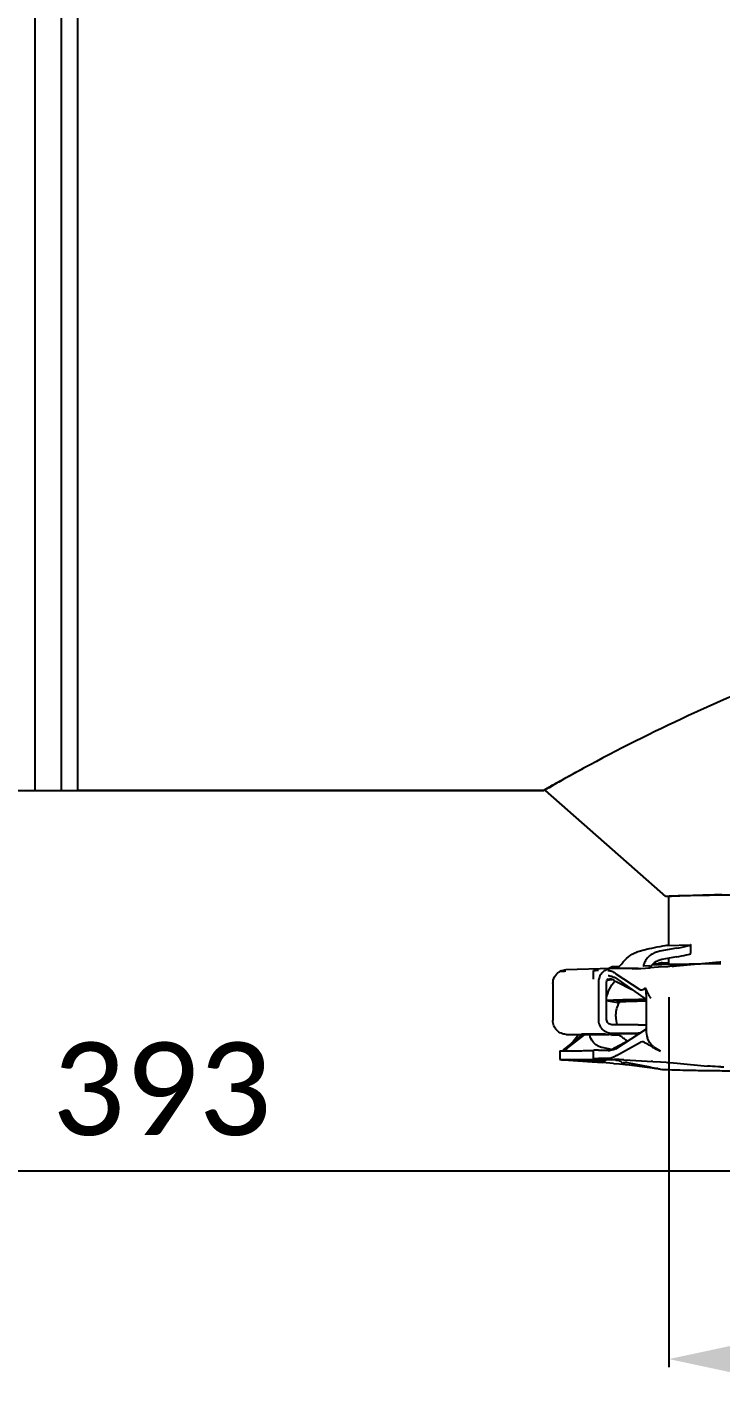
# Model space of a CAD drawing. Header units: millimetres. Extents: x 971 to 5173, y 8 to 3808.
# Drawn here: x 2277.8 to 2408.7, y 3032.6 to 3287.7 of the extents above; entities that cross this region are included whole.
import ezdxf

# ---------------------------------------------------------------- set-up
doc = ezdxf.new("R2010")
doc.units = ezdxf.units.MM
doc.header["$LTSCALE"] = 115.5
doc.header["$PDMODE"] = 3
doc.header["$PDSIZE"] = 8
doc.layers.get('0').update_dxf_attribs({"linetype": 'CONTINUOUS'})
doc.layers.get('Defpoints').update_dxf_attribs({"linetype": 'CONTINUOUS'})
doc.styles.get("Standard").update_dxf_attribs({"font": 'calibri.ttf'})
doc.dimstyles.new('DIMSTYLE_4', dxfattribs={"dimtxt": 17.5, "dimasz": 17.5, "dimexe": 1.5, "dimexo": 1, "dimgap": 0.875, "dimtad": 1, "dimdec": 0, "dimdsep": 46, "dimtxsty": 'Standard', "dimblk": '_FILLED', "dimblk1": '_FILLED', "dimblk2": '_FILLED', "dimcen": 0.09, "dimazin": 2, "dimtp": 0.01, "dimtm": 0.01, "dimtfac": 1, "dimtdec": 0, "dimtofl": 0, "dimtmove": 0, "dimatfit": 3, "dimldrblk": '_FILLED', "dimfxl": 1, "dimtolj": 1, "dimarcsym": 0})
doc.dimstyles.new('DIMSTYLE_5', dxfattribs={"dimtxt": 17.5, "dimasz": 17.5, "dimexe": 1.5, "dimexo": 1, "dimgap": 0.875, "dimtad": 1, "dimdsep": 46, "dimtxsty": 'Standard', "dimblk": '_FILLED', "dimblk1": '_FILLED', "dimblk2": '_FILLED', "dimcen": 0.09, "dimazin": 2, "dimtp": 0.01, "dimtm": 0.01, "dimtfac": 1, "dimtofl": 0, "dimtmove": 0, "dimatfit": 3, "dimldrblk": '_FILLED', "dimfxl": 1, "dimtolj": 1, "dimarcsym": 0})

# ---------------------------------------------------------------- blocks, each defined once
blk = doc.blocks.new('_FILLED')
at = {"color": 0, "linetype": 'ByBlock'}
blk.add_solid([(0, 0), (-1, 0.214), (-1, -0.214)], dxfattribs=at)
blk = doc.blocks.new('*D46')
at = {"color": 0, "linetype": 'Continuous', "lineweight": -2}
for p, q in [((2398.89, 3104.65), (2398.89, 3034.83)), ((2600.89, 3104.65), (2600.89, 3034.83)), ((2416.39, 3036.33), (2583.39, 3036.33))]:
    blk.add_line(p, q, dxfattribs=at)
at = {"layer": 'Defpoints', "color": 0}
for p in [(2398.89, 3105.65), (2600.89, 3105.65), (2600.89, 3036.33)]:
    blk.add_point(p, dxfattribs=at)
at = {"color": 0, "linetype": 'ByBlock', "lineweight": -2, "xscale": 17.5, "yscale": 17.5, "zscale": 17.5, "rotation": 180}
blk.add_blockref('_FILLED', (2398.89, 3036.33), dxfattribs=at)
at = {"color": 0, "linetype": 'ByBlock', "lineweight": -2, "xscale": 17.5, "yscale": 17.5, "zscale": 17.5}
blk.add_blockref('_FILLED', (2600.89, 3036.33), dxfattribs=at)
at = {"color": 0, "insert": (2511.56, 3060.53), "char_height": 17.5, "attachment_point": 2, "line_spacing_factor": 0.9}
blk.add_mtext('\\A1;%%c200', dxfattribs=at)
blk = doc.blocks.new('*D47')
at = {"color": 0, "linetype": 'Continuous', "lineweight": -2}
for p, q in [((2107.29, 3212.64), (2107.29, 3070.38)), ((2124.79, 3071.88), (2482.39, 3071.88)), ((2499.89, 3064.38), (2499.89, 3073.38))]:
    blk.add_line(p, q, dxfattribs=at)
at = {"layer": 'Defpoints', "color": 0}
for p in [(2107.29, 3213.64), (2499.89, 3071.88), (2499.89, 3063.38)]:
    blk.add_point(p, dxfattribs=at)
at = {"color": 0, "linetype": 'ByBlock', "lineweight": -2, "xscale": 17.5, "yscale": 17.5, "zscale": 17.5, "rotation": 180}
blk.add_blockref('_FILLED', (2107.29, 3071.88), dxfattribs=at)
at = {"color": 0, "linetype": 'ByBlock', "lineweight": -2, "xscale": 17.5, "yscale": 17.5, "zscale": 17.5}
blk.add_blockref('_FILLED', (2499.89, 3071.88), dxfattribs=at)
at = {"color": 0, "insert": (2303.2, 3096.09), "char_height": 17.5, "attachment_point": 2, "line_spacing_factor": 0.9}
blk.add_mtext('\\A1;393', dxfattribs=at)

msp = doc.modelspace()

# ---------------------------------------------------------------- linework, layer by layer
at = {"color": 0, "linetype": 'Continuous'}
for p, q in [((2279.29077, 3611.64297), (2279.29077, 3143.64297)), ((2284.29077, 3143.63526), (2284.29077, 3611.65068)), ((2287.29077, 3611.65068), (2287.29077, 3143.64507)), ((2273.29077, 3143.64296), (2284.29077, 3143.64297)), ((2284.29077, 3143.63526), (2287.29077, 3143.63526)), ((2287.29077, 3143.64947), (2375.29102, 3143.64947)), ((2375.29102, 3143.64628), (2287.29077, 3143.64628)), ((2398.88919, 3114.39031), (2398.88919, 3123.65423)), ((2400.68323, 3123.78734), (2400.81869, 3123.79112)), ((2405.11471, 3123.87976), (2405.3, 3123.88278)), ((2395.18774, 3113.73481), (2393.03744, 3113.19424)), ((2400.29365, 3113.86389), (2397.20345, 3113.29956)), ((2398.64853, 3114.39031), (2402.95496, 3114.49917)), ((2403.01595, 3112.85619), (2403.01595, 3114.48974)), ((2389.28582, 3110.36977), (2388.15147, 3110.34109)), ((2392.70392, 3109.98054), (2395.3486, 3110.15594)), ((2395.25852, 3110.52075), (2394.12418, 3110.49208)), ((2396.95502, 3110.26382), (2395.3486, 3110.15594)), ((2395.35001, 3110.15604), (2395.35001, 3110.44748)), ((2395.74882, 3110.74841), (2396.19004, 3110.76576)), ((2396.19004, 3110.76576), (2396.79251, 3110.78594)), ((2398.67119, 3110.3802), (2396.95502, 3110.26382)), ((2400.29365, 3112.23033), (2397.57252, 3111.7334)), ((2399.05411, 3110.40701), (2398.67129, 3110.38024)), ((2398.88919, 3110.83966), (2398.88919, 3111.97385)), ((2399.58812, 3110.85481), (2400.99067, 3110.88132)), ((2399.5962, 3110.44234), (2399.79247, 3110.45533)), ((2404.86073, 3110.94078), (2407.49818, 3110.97401)), ((2407.49818, 3110.97401), (2407.74402, 3110.97689)), ((2407.74402, 3110.97689), (2408.05273, 3110.98046)), ((2408.07506, 3111.19702), (2407.75451, 3111.16588)), ((2408.05273, 3110.98046), (2408.46968, 3110.98521)), ((2408.46968, 3110.98521), (2408.67276, 3110.98748)), ((2388.04175, 3110.02576), (2379.46428, 3109.80893)), ((2384.68249, 3109.64287), (2384.69609, 3109.64344)), ((2384.68249, 3108.04298), (2384.68249, 3109.64295)), ((2384.86547, 3109.63807), (2384.68249, 3109.64287)), ((2387.31146, 3107.91433), (2387.27271, 3107.91339)), ((2387.30081, 3108.05501), (2387.36227, 3108.05568)), ((2387.75963, 3107.99184), (2387.64135, 3107.99344)), ((2388.04511, 3107.98835), (2387.75963, 3107.99184)), ((2388.10746, 3110.02654), (2388.04242, 3110.02578)), ((2393.08522, 3110.0185), (2388.10746, 3110.02654)), ((2388.81331, 3108.30219), (2394.60835, 3104.19055)), ((2388.89825, 3109.05287), (2393.41671, 3106.09258)), ((2388.92147, 3107.58816), (2391.92245, 3106.09622)), ((2393.44014, 3110.0291), (2391.94188, 3109.94348)), ((2393.08522, 3110.0185), (2393.25169, 3110.0182)), ((2393.25169, 3110.0182), (2393.27686, 3110.01815)), ((2377.00927, 3107.21383), (2377.00927, 3100.21397)), ((2385.58674, 3107.43067), (2385.58674, 3100.43081)), ((2387.13795, 3100.4283), (2387.13795, 3107.42816)), ((2388.97085, 3103.64162), (2387.13795, 3103.95121)), ((2388.97318, 3103.65541), (2389.05241, 3103.62785)), ((2389.05241, 3103.62785), (2389.11282, 3103.61908)), ((2394.22077, 3104.2418), (2394.48481, 3104.24625)), ((2394.60835, 3104.39881), (2394.60835, 3098.38241)), ((2379.24911, 3094.89749), (2382.65711, 3097.6049)), ((2379.52998, 3097.60996), (2384.50774, 3097.60192)), ((2379.59343, 3094.89413), (2382.97955, 3097.52891)), ((2380.42464, 3095.83137), (2381.8231, 3097.60625)), ((2382.42974, 3097.63789), (2382.49836, 3097.64141)), ((2393.08522, 3099.41872), (2388.10746, 3099.42676)), ((2388.10746, 3097.82679), (2393.08522, 3097.81875)), ((2388.15147, 3097.48981), (2389.28582, 3097.51848)), ((2388.31144, 3097.78657), (2388.38006, 3097.7901)), ((2394.60835, 3098.59067), (2388.81331, 3094.83619)), ((2393.42016, 3097.81807), (2393.08522, 3097.81875)), ((2388.03956, 3094.7379), (2386.27581, 3095.12955)), ((2388.77499, 3095.10464), (2391.4698, 3096.58501)), ((2388.98197, 3093.6242), (2393.55297, 3096.16148)), ((2378.31051, 3094.45615), (2378.31051, 3092.85619)), ((2378.3279, 3092.85403), (2378.31051, 3092.85601)), ((2378.5958, 3092.83169), (2379.91651, 3092.74282)), ((2379.91651, 3092.74282), (2384.38683, 3092.42817)), ((2382.68422, 3094.47137), (2382.41862, 3094.46832)), ((2382.41864, 3092.86834), (2382.48981, 3092.86916)), ((2382.4296, 3092.72654), (2382.49821, 3092.74046)), ((2382.48981, 3092.86916), (2382.68378, 3092.8714)), ((2384.38683, 3092.42817), (2386.35081, 3092.28842)), ((2384.66317, 3092.76836), (2384.70541, 3092.76807)), ((2384.84661, 3094.61629), (2384.66364, 3094.59288)), ((2384.66364, 3092.99277), (2384.66364, 3094.59273)), ((2384.66364, 3092.99291), (2384.84661, 3093.01632)), ((2385.08355, 3092.96777), (2386.70686, 3092.93568)), ((2385.61659, 3094.63854), (2387.37476, 3094.65602)), ((2387.34765, 3093.05578), (2385.61659, 3093.03857)), ((2385.78092, 3092.89412), (2385.78092, 3092.95398)), ((2388.46521, 3092.13608), (2386.35081, 3092.28842)), ((2386.70686, 3092.93568), (2388.56499, 3092.88269)), ((2386.9296, 3092.63717), (2386.86099, 3092.60858)), ((2386.93777, 3092.87533), (2386.99742, 3092.87374)), ((2387.41532, 3094.44481), (2387.43347, 3094.45032)), ((2388.38006, 3092.88915), (2388.56499, 3092.8826)), ((2388.62164, 3094.7543), (2388.65027, 3094.76053)), ((2389.67075, 3092.58989), (2390.21543, 3092.07811)), ((2391.01331, 3092.32708), (2394.9868, 3091.5161)), ((2395.84488, 3092.50765), (2395.60859, 3092.52414)), ((2395.84488, 3092.50764), (2397.32287, 3092.40402)), ((2397.32287, 3092.40402), (2398.34281, 3092.332)), ((2398.34281, 3092.332), (2398.81603, 3092.2985)), ((2390.94094, 3091.92187), (2396.20756, 3091.22666)), ((2396.20756, 3091.22666), (2396.3531, 3091.20671)), ((2396.35337, 3091.20843), (2396.45555, 3091.19392)), ((2396.82443, 3091.15205), (2396.80932, 3091.1555)), ((2397.56774, 3090.97894), (2397.6086, 3090.97037)), ((2400.42148, 3092.16739), (2406.18767, 3091.63643))]:
    msp.add_line(p, q, dxfattribs=at)
for points in [[(2375.51773, 3143.64484), (2383.96319, 3136.21329), (2392.3859, 3128.80137), (2398.24643, 3123.6437)], [(2396.79251, 3110.78594), (2397.53534, 3110.80734), (2398.45318, 3110.83021), (2399.58812, 3110.85481)], [(2408.50341, 3111.23231), (2400.34826, 3110.5093), (2399.05411, 3110.40701)], [(2400.99067, 3110.88132), (2402.72284, 3110.90993), (2404.86073, 3110.94078)], [(2385.82717, 3095.26402), (2385.69327, 3095.31919), (2385.5542, 3095.38472), (2385.41063, 3095.46187), (2385.26265, 3095.55241), (2385.1105, 3095.65853), (2384.95462, 3095.78286), (2384.79612, 3095.92824), (2384.63647, 3096.09852), (2384.47703, 3096.29918), (2384.32198, 3096.53527), (2384.17724, 3096.81218), (2384.0466, 3097.15077), (2383.95769, 3097.50447), (2383.94532, 3097.60282)], [(2386.01082, 3095.20021), (2385.95631, 3095.21777), (2385.82717, 3095.26402)], [(2386.27582, 3095.12955), (2386.17896, 3095.15263), (2386.01082, 3095.20021)], [(2390.41494, 3092.81268), (2391.56133, 3092.76065), (2395.83417, 3092.5084)], [(2391.01331, 3092.32708), (2391.00389, 3092.32854), (2390.99452, 3092.32909), (2390.98519, 3092.32872)], [(2398.59795, 3092.31391), (2399.04406, 3092.28121), (2400.42148, 3092.16739)], [(2388.46521, 3092.13608), (2389.58589, 3092.04411), (2391.52659, 3091.8387), (2392.48528, 3091.71801)]]:
    msp.add_lwpolyline(points, dxfattribs=at)
for centre, radius, start, end in [((2421.91626, 2089.69328), 1034.32297, 90.72401089, 90.92048851), ((2391.6704, 3112.17938), 4.20663, 331.2025141, 332.4937459), ((2399.58322, 3112.50807), 2.06338, 275.8204017, 276.1248074), ((2409.29945, 3089.93322), 21.31396, 91.5853219, 92.1403968), ((2379.54654, 3107.31279), 2.50112, 116.0910705, 124.5242657), ((2379.53565, 3107.33412), 2.47717, 113.0848978, 116.0820722), ((2379.52627, 3107.36829), 2.44143, 91.4392319, 92.6687974), ((2385.14585, 3130.09047), 20.45432, 269.2145754, 269.7530327), ((2388.27128, 3107.43016), 2.68454, 169.0789978, 179.9891965), ((2388.24865, 3107.43385), 2.66162, 167.0064207, 169.0646995), ((2388.14202, 3107.43802), 1.0021, 141.5742525, 150.6998271), ((2390.04973, 3280.50442), 172.52778, 269.0778119, 269.2001587), ((2386.1661, 3154.74724), 46.84691, 271.4009594, 271.5457725), ((2386.91996, 3144.99946), 36.94643, 270.6859391, 271.1333206), ((2387.0863, 3139.49651), 29.8422, 270.5720226, 270.8099998), ((2386.30213, 3149.79043), 41.88824, 271.5426708, 271.8729739), ((2386.68953, 3138.66992), 30.76102, 271.8287637, 272.8153893), ((2392.48139, 3127.25695), 19.25303, 257.5746718, 258.4667643), ((2391.54681, 3112.8748), 5.90261, 240.4407241, 243.5911352), ((2391.72569, 3113.37304), 5.16317, 234.6150538, 236.7961396), ((2394.94419, 3100.94086), 6.06149, 152.2118002, 155.9256992), ((2394.9231, 3100.97214), 6.03383, 180.0347412, 194.9219661), ((2381.56407, 3099.34835), 2.3052, 307.8824966, 310.7312184), ((2380.59695, 3093.19679), 2.17003, 128.3972827, 134.4473578), ((2391.46088, 3090.21225), 5.58118, 118.7664456, 121.1875262), ((2406.83125, 3115.52151), 23.12038, 240.3719581, 242.7725986), ((2399.07679, 3098.88003), 4.74229, 228.9877015, 230.6778185), ((2407.078, 3116.07288), 23.72358, 242.8519618, 245.6706294), ((2385.75745, 2925.20637), 167.68817, 90.2279134, 90.3727544), ((2384.3787, 3043.89337), 48.87579, 88.7740663, 89.6170022), ((2385.60021, 2968.34573), 124.54852, 89.9168692, 90.2345212), ((2385.28613, 3026.81669), 66.07928, 88.5677587, 89.570975), ((2387.56246, 3071.02511), 22.03172, 90.0053684, 90.558644), ((2387.61468, 3069.93614), 24.72104, 89.9415544, 90.5560686), ((2390.75952, 3083.44424), 11.49766, 105.5545966, 106.8148392), ((2391.72409, 3079.96339), 15.10968, 104.3921523, 105.5387984), ((2392.75198, 3075.99377), 19.21022, 103.4316087, 104.4188667), ((2386.81897, 3071.24134), 21.62497, 85.9900276, 86.7527239), ((2392.29488, 3077.89486), 17.25495, 102.2911813, 103.4216206), ((2387.03017, 3074.31694), 18.54214, 85.7539851, 85.9764274), ((2387.20457, 3076.62896), 16.22355, 85.1093595, 85.7636711), ((2382.94524, 2919.79103), 173.18281, 87.5279605, 88.1404012), ((2387.56429, 3080.75276), 12.08409, 83.8185592, 85.1418185), ((2391.60632, 3088.89346), 5.40992, 119.0191721, 121.9924969), ((2390.35184, 3091.34872), 0.65895, 78.0764784, 78.5781955), ((2396.99172, 3098.76678), 7.59182, 265.9501135, 266.5320567), ((2396.94966, 3098.07901), 6.90276, 266.5352055, 266.8481341)]:
    msp.add_arc(centre, radius, start, end, dxfattribs=at)
for centre, major_axis, ratio, start_param, end_param in [((2393.7758, 3108.68339), (-0.05944, 4.59974), 0.795559044, 0.18689656, 0.268812748), ((2396.70952, 3113.98149), (1.99993, 0.40012), 0.042394756, 0.239111018, 2.427001493), ((2398.26454, 3108.79686), (5.25937, 0.05535), 0.874551167, 1.764730977, 1.846647166), ((2401.01595, 3114.09035), (1.99993, 0.40012), 0.042394756, -1.948779457, 0.239111018), ((2401.01595, 3112.4568), (1.99993, 0.40012), 0.042394756, -1.948779457, -0.00848162), ((2398.26454, 3108.79686), (3.43003, 0.0361), 0.874551167, 1.764730977, 2.007402444)]:
    msp.add_ellipse(centre, major_axis=major_axis, ratio=ratio, start_param=start_param, end_param=end_param, dxfattribs=at)
for points, knots in [([(2624.91819, 3144.94297), (2623.1186, 3145.9795), (2618.48288, 3148.53735), (2605.6142, 3155.261), (2583.42241, 3165.43535), (2556.95275, 3174.37642), (2531.89861, 3179.5844), (2511.33705, 3181.77667), (2490.39159, 3181.73068), (2463.66926, 3178.77628), (2434.00977, 3171.07898), (2405.36152, 3159.40318), (2389.24964, 3151.32074), (2382.79616, 3147.82296)], [0, 0, 0, 0, 0.024453515, 0.062334103, 0.170949489, 0.311635488, 0.390161386, 0.471867848, 0.554664721, 0.636284808, 0.787901734, 0.913567469, 1, 1, 1, 1]), ([(2382.79616, 3147.82296), (2381.32715, 3147.02676), (2379.0506, 3145.76308), (2376.78806, 3144.47225), (2375.99509, 3143.98048)], [0, 0, 0, 0, 0.641669767, 1, 1, 1, 1]), ([(2376.61409, 3144.46826), (2376.9626, 3144.66819), (2378.93068, 3145.77803), (2380.92043, 3146.84905), (2382.56217, 3147.71819)], [0, 0, 0, 0, 0.177830566, 1, 1, 1, 1]), ([(2375.29102, 3143.64947), (2375.29213, 3143.65361), (2375.30031, 3143.66314), (2375.30887, 3143.67116), (2375.31469, 3143.67618)], [0, 0, 0, 0, 0.35790756, 1, 1, 1, 1]), ([(2375.34938, 3143.65471), (2375.33941, 3143.65145), (2375.32314, 3143.64659), (2375.30628, 3143.64302), (2375.29974, 3143.64299)], [0, 0, 0, 0, 0.61611981, 1, 1, 1, 1]), ([(2375.31469, 3143.67618), (2375.43649, 3143.78118), (2375.88202, 3144.03257), (2376.31344, 3144.29579), (2376.61409, 3144.46826)], [0, 0, 0, 0, 0.31692095, 1, 1, 1, 1]), ([(2375.60938, 3143.76106), (2375.58131, 3143.7486), (2375.49547, 3143.71125), (2375.40921, 3143.67426), (2375.34938, 3143.65471)], [0, 0, 0, 0, 0.327978979, 1, 1, 1, 1]), ([(2375.99509, 3143.98048), (2375.92192, 3143.93511), (2375.80239, 3143.85951), (2375.63352, 3143.75026), (2375.57154, 3143.69985), (2375.5089, 3143.65278), (2375.51783, 3143.64485)], [0, 0, 0, 0, 0.440531123, 0.753585343, 0.938870693, 1, 1, 1, 1]), ([(2398.24636, 3123.6437), (2398.2449, 3123.64498), (2398.24217, 3123.64964), (2398.24641, 3123.65297), (2398.24833, 3123.65424)], [0, 0, 0, 0, 0.457666064, 1, 1, 1, 1]), ([(2398.24833, 3123.65424), (2398.27191, 3123.66985), (2398.36707, 3123.67654), (2398.54821, 3123.70125), (2398.8384, 3123.71688), (2399.06358, 3123.7293), (2399.1935, 3123.73523)], [0, 0, 0, 0, 0.089302552, 0.285590892, 0.589283245, 1, 1, 1, 1]), ([(2398.88937, 3123.65413), (2398.8891, 3123.66748), (2398.96179, 3123.67477), (2399.04987, 3123.69458), (2399.24439, 3123.70801), (2399.49372, 3123.72585), (2399.82317, 3123.74221), (2400.40286, 3123.76694), (2400.87504, 3123.78199), (2401.21348, 3123.7919)], [0, 0, 0, 0, 0.01717849, 0.064511786, 0.142864331, 0.252352132, 0.392925207, 0.564472397, 1, 1, 1, 1]), ([(2399.1935, 3123.73523), (2399.29635, 3123.73993), (2399.7928, 3123.76076), (2400.28946, 3123.77621), (2400.68323, 3123.78734)], [0, 0, 0, 0, 0.207208405, 1, 1, 1, 1]), ([(2400.81869, 3123.79112), (2401.11409, 3123.79925), (2402.54596, 3123.83515), (2403.97806, 3123.86113), (2405.11471, 3123.87976)], [0, 0, 0, 0, 0.206318235, 1, 1, 1, 1]), ([(2401.393, 3123.79705), (2405.3054, 3123.90722), (2415.96849, 3124.01803), (2435.55276, 3124.16875), (2461.44547, 3124.2604), (2500.89033, 3124.32193), (2539.50295, 3124.27858), (2573.49672, 3124.10769), (2587.1893, 3123.99138), (2592.79178, 3123.90744)], [0, 0, 0, 0, 0.061346292, 0.167127769, 0.306975821, 0.467181425, 0.785380314, 0.912178149, 1, 1, 1, 1]), ([(2389.99152, 3110.90625), (2390.3462, 3111.41043), (2391.16297, 3112.29658), (2392.20851, 3112.91123), (2392.74661, 3113.10538)], [0, 0, 0, 0, 0.518669936, 1, 1, 1, 1]), ([(2396.78549, 3113.20748), (2396.4819, 3113.12893), (2395.89217, 3112.91297), (2395.13268, 3112.40096), (2394.56626, 3111.75069), (2394.31831, 3111.25894), (2394.22984, 3111.0134)], [0, 0, 0, 0, 0.268756851, 0.533284066, 0.776322168, 1, 1, 1, 1]), ([(2387.27589, 3110.004), (2387.37473, 3110.03957), (2387.55561, 3110.11201), (2387.79837, 3110.2209), (2387.98862, 3110.30247), (2388.10376, 3110.33988), (2388.15147, 3110.34109)], [0, 0, 0, 0, 0.335282509, 0.621916743, 0.847663915, 1, 1, 1, 1]), ([(2389.28582, 3110.36977), (2389.3275, 3110.37082), (2389.43211, 3110.40955), (2389.60145, 3110.50787), (2389.80407, 3110.67321), (2389.93116, 3110.82045), (2389.99152, 3110.90625)], [0, 0, 0, 0, 0.138309013, 0.358982206, 0.652008672, 1, 1, 1, 1]), ([(2394.22984, 3111.0134), (2394.19396, 3110.91381), (2394.13784, 3110.78342), (2394.07833, 3110.62979), (2394.06317, 3110.57112), (2394.06319, 3110.54728)], [0, 0, 0, 0, 0.64012287, 0.855818104, 1, 1, 1, 1]), ([(2394.06319, 3110.54728), (2394.0632, 3110.53226), (2394.07208, 3110.49656), (2394.10831, 3110.49168), (2394.12418, 3110.49208)], [0, 0, 0, 0, 0.48617752, 1, 1, 1, 1]), ([(2395.35001, 3110.44552), (2395.35002, 3110.42194), (2395.33359, 3110.36776), (2395.25655, 3110.2517), (2395.16171, 3110.1795), (2395.08843, 3110.1385)], [0, 0, 0, 0, 0.170039436, 0.394512075, 1, 1, 1, 1]), ([(2395.25852, 3110.52075), (2395.28232, 3110.52135), (2395.33269, 3110.51398), (2395.35, 3110.4656), (2395.35001, 3110.44552)], [0, 0, 0, 0, 0.542485282, 1, 1, 1, 1]), ([(2395.40151, 3110.23657), (2395.5485, 3110.51887), (2395.94269, 3111.03594), (2396.49404, 3111.3774), (2396.78549, 3111.49993)], [0, 0, 0, 0, 0.501668341, 1, 1, 1, 1]), ([(2396.5688, 3110.93692), (2396.51675, 3110.93624), (2396.28987, 3110.93011), (2396.06339, 3110.91349), (2395.88921, 3110.89781)], [0, 0, 0, 0, 0.229381041, 1, 1, 1, 1]), ([(2397.60789, 3111.09535), (2397.58419, 3111.09968), (2397.50802, 3111.08629), (2397.25454, 3111.05086), (2397.02424, 3111.00063), (2396.8451, 3110.96404)], [0, 0, 0, 0, 0.093315352, 0.291907775, 1, 1, 1, 1]), ([(2398.81695, 3111.01543), (2398.55129, 3111.0261), (2398.14857, 3111.0482), (2397.74376, 3111.07051), (2397.60789, 3111.09535)], [0, 0, 0, 0, 0.658110679, 1, 1, 1, 1]), ([(2377.00927, 3107.21383), (2377.00927, 3107.63398), (2377.21053, 3108.4819), (2377.78712, 3109.13823), (2378.12901, 3109.37343)], [0, 0, 0, 0, 0.503091102, 1, 1, 1, 1]), ([(2378.49083, 3109.47714), (2378.46421, 3109.47546), (2378.41997, 3109.47159), (2378.35827, 3109.46849), (2378.33155, 3109.46102), (2378.30786, 3109.46176), (2378.30786, 3109.45771)], [0, 0, 0, 0, 0.43396704, 0.745792951, 0.934132186, 1, 1, 1, 1]), ([(2379.44604, 3109.51034), (2379.34253, 3109.50827), (2379.02403, 3109.50064), (2378.70547, 3109.4907), (2378.49083, 3109.47714)], [0, 0, 0, 0, 0.324949586, 1, 1, 1, 1]), ([(2385.63544, 3109.63842), (2385.57957, 3109.63787), (2385.38699, 3109.63648), (2385.1944, 3109.63578), (2385.05768, 3109.63634)], [0, 0, 0, 0, 0.290115089, 1, 1, 1, 1]), ([(2388.04242, 3110.02578), (2387.76801, 3110.01888), (2387.21544, 3109.91039), (2386.48758, 3109.48198), (2385.93316, 3108.83633), (2385.71846, 3108.30651), (2385.65518, 3108.03229)], [0, 0, 0, 0, 0.247081855, 0.495672363, 0.746692194, 1, 1, 1, 1]), ([(2388.33878, 3108.45488), (2388.25249, 3108.47391), (2387.94329, 3108.54399), (2387.63555, 3108.62073), (2387.41522, 3108.68196)], [0, 0, 0, 0, 0.278710493, 1, 1, 1, 1]), ([(2387.50817, 3109.6573), (2387.70861, 3109.66013), (2388.15072, 3109.53168), (2388.53651, 3109.3064), (2388.73588, 3109.16344)], [0, 0, 0, 0, 0.449686846, 1, 1, 1, 1]), ([(2388.6349, 3107.7404), (2388.54975, 3107.78875), (2388.24412, 3107.94836), (2387.89952, 3108.06511), (2387.65072, 3108.06026)], [0, 0, 0, 0, 0.282366374, 1, 1, 1, 1]), ([(2393.41671, 3106.09258), (2393.49191, 3106.04349), (2393.68131, 3105.9866), (2393.95398, 3106.08156), (2394.20319, 3106.22353), (2394.36512, 3106.33241), (2394.44631, 3106.38746)], [0, 0, 0, 0, 0.237727633, 0.484569796, 0.740341247, 1, 1, 1, 1]), ([(2394.44631, 3106.38746), (2394.49583, 3105.89306), (2394.57987, 3105.23243), (2394.607, 3104.56723), (2394.60835, 3104.39881)], [0, 0, 0, 0, 0.74684275, 1, 1, 1, 1]), ([(2394.44631, 3106.38746), (2394.59129, 3106.01612), (2394.86912, 3105.31651), (2395.28864, 3104.68994), (2395.49988, 3104.41002)], [0, 0, 0, 0, 0.532001577, 1, 1, 1, 1]), ([(2387.04812, 3104.00874), (2387.12382, 3104.02554), (2387.34285, 3104.04459), (2388.03342, 3104.09228), (2389.37541, 3104.13682), (2391.54785, 3104.19422), (2393.24744, 3104.22526), (2394.22077, 3104.2418)], [0, 0, 0, 0, 0.03240741, 0.09152354, 0.28963978, 0.593155295, 1, 1, 1, 1]), ([(2394.39646, 3103.87356), (2393.97681, 3103.8653), (2393.19191, 3103.8489), (2392.09675, 3103.82242), (2391.16666, 3103.79575), (2390.40234, 3103.76922), (2389.80682, 3103.7425), (2389.41282, 3103.71952), (2389.18654, 3103.69891), (2389.07341, 3103.68659), (2389.01493, 3103.67321), (2388.97493, 3103.66439), (2388.97337, 3103.65541)], [0, 0, 0, 0, 0.231776192, 0.433521326, 0.604896262, 0.745655617, 0.855616523, 0.934608414, 0.96245754, 0.982557168, 0.994963058, 1, 1, 1, 1]), ([(2389.11282, 3103.61908), (2389.13083, 3103.61679), (2389.22048, 3103.60648), (2389.31045, 3103.59915), (2389.38232, 3103.59382)], [0, 0, 0, 0, 0.201233284, 1, 1, 1, 1]), ([(2379.52998, 3097.60996), (2379.20163, 3097.61049), (2378.53472, 3097.74848), (2377.69708, 3098.33139), (2377.13918, 3099.19597), (2377.00927, 3099.87611), (2377.00927, 3100.21397)], [0, 0, 0, 0, 0.246365314, 0.494951431, 0.746493809, 1, 1, 1, 1]), ([(2385.58674, 3100.43081), (2385.58674, 3100.09294), (2385.71665, 3099.4128), (2386.27455, 3098.54822), (2387.1122, 3097.96531), (2387.77911, 3097.82732), (2388.10746, 3097.82679)], [0, 0, 0, 0, 0.253506217, 0.505048603, 0.753634711, 1, 1, 1, 1]), ([(2388.10746, 3099.42676), (2387.98116, 3099.42696), (2387.72466, 3099.48004), (2387.4025, 3099.70424), (2387.18793, 3100.03675), (2387.13795, 3100.29834), (2387.13795, 3100.4283)], [0, 0, 0, 0, 0.246385335, 0.494951372, 0.746473217, 1, 1, 1, 1]), ([(2386.86113, 3097.63436), (2386.74904, 3097.63153), (2386.44521, 3097.62886), (2385.89491, 3097.62533), (2385.32272, 3097.62396), (2384.80684, 3097.62345), (2384.40509, 3097.62354), (2384.0123, 3097.62408), (2383.64128, 3097.62505), (2383.30414, 3097.62642), (2383.04948, 3097.6279), (2382.87085, 3097.62931), (2382.75832, 3097.63037), (2382.66154, 3097.6315), (2382.58115, 3097.63262), (2382.51817, 3097.63391), (2382.4761, 3097.63476), (2382.45225, 3097.63599), (2382.43987, 3097.63612), (2382.43454, 3097.63752), (2382.42975, 3097.63708), (2382.42974, 3097.63789)], [0, 0, 0, 0, 0.075901017, 0.205674968, 0.372538654, 0.463245517, 0.554896979, 0.644504367, 0.729145246, 0.806057208, 0.872730725, 0.901535966, 0.926992464, 0.94890112, 0.967073572, 0.981368824, 0.991670998, 0.9952939, 0.997890373, 0.999457151, 1, 1, 1, 1]), ([(2382.49836, 3097.64141), (2382.61044, 3097.64425), (2382.91428, 3097.64691), (2383.46458, 3097.65045), (2384.03677, 3097.65182), (2384.55265, 3097.65232), (2384.9544, 3097.65223), (2385.34719, 3097.6517), (2385.71821, 3097.65073), (2386.05535, 3097.64936), (2386.31, 3097.64787), (2386.48864, 3097.64647), (2386.60116, 3097.64541), (2386.69795, 3097.64428), (2386.77834, 3097.64316), (2386.84131, 3097.64186), (2386.88339, 3097.64101), (2386.90724, 3097.63979), (2386.91962, 3097.63966), (2386.92495, 3097.63826), (2386.92973, 3097.63869), (2386.92975, 3097.63789)], [0, 0, 0, 0, 0.075901017, 0.205674968, 0.372538654, 0.463245517, 0.554896979, 0.644504367, 0.729145246, 0.806057208, 0.872730725, 0.901535966, 0.926992464, 0.94890112, 0.967073572, 0.981368824, 0.991670998, 0.9952939, 0.997890373, 0.999457151, 1, 1, 1, 1]), ([(2384.50774, 3097.60192), (2384.78682, 3097.60146), (2385.80186, 3097.60094), (2386.81691, 3097.60259), (2387.55285, 3097.60827)], [0, 0, 0, 0, 0.274943313, 1, 1, 1, 1]), ([(2388.15147, 3097.48981), (2388.11768, 3097.48895), (2388.03833, 3097.51007), (2387.9086, 3097.55347), (2387.74329, 3097.59695), (2387.6193, 3097.60878), (2387.55285, 3097.60827)], [0, 0, 0, 0, 0.165583493, 0.394081366, 0.674427494, 1, 1, 1, 1]), ([(2392.74283, 3097.78305), (2392.63074, 3097.78022), (2392.32691, 3097.77755), (2391.77661, 3097.77402), (2391.20441, 3097.77265), (2390.68854, 3097.77214), (2390.28678, 3097.77223), (2389.89399, 3097.77276), (2389.52298, 3097.77373), (2389.18584, 3097.7751), (2388.93118, 3097.77659), (2388.75254, 3097.77799), (2388.64002, 3097.77905), (2388.54324, 3097.78019), (2388.46285, 3097.78131), (2388.39987, 3097.7826), (2388.35779, 3097.78345), (2388.33395, 3097.78467), (2388.32156, 3097.7848), (2388.31624, 3097.7862), (2388.31145, 3097.78577), (2388.31144, 3097.78657)], [0, 0, 0, 0, 0.075901017, 0.205674968, 0.372538654, 0.463245517, 0.554896979, 0.644504367, 0.729145246, 0.806057208, 0.872730725, 0.901535966, 0.926992464, 0.94890112, 0.967073572, 0.981368824, 0.991670998, 0.9952939, 0.997890373, 0.999457151, 1, 1, 1, 1]), ([(2388.38006, 3097.7901), (2388.49214, 3097.79293), (2388.79598, 3097.7956), (2389.34627, 3097.79913), (2389.91847, 3097.8005), (2390.43435, 3097.80101), (2390.8361, 3097.80092), (2391.22889, 3097.80039), (2391.59991, 3097.79942), (2391.93704, 3097.79805), (2392.1917, 3097.79656), (2392.37034, 3097.79516), (2392.48286, 3097.7941), (2392.57964, 3097.79296), (2392.66004, 3097.79184), (2392.72301, 3097.79055), (2392.76509, 3097.7897), (2392.78893, 3097.78848), (2392.80132, 3097.78835), (2392.80665, 3097.78695), (2392.81143, 3097.78738), (2392.81144, 3097.78658)], [0, 0, 0, 0, 0.075901017, 0.205674968, 0.372538654, 0.463245517, 0.554896979, 0.644504367, 0.729145246, 0.806057208, 0.872730725, 0.901535966, 0.926992464, 0.94890112, 0.967073572, 0.981368824, 0.991670998, 0.9952939, 0.997890373, 0.999457151, 1, 1, 1, 1]), ([(2391.04167, 3096.34986), (2390.85554, 3096.4784), (2390.58406, 3096.67253), (2390.23356, 3096.92985), (2389.99119, 3097.10795), (2389.77012, 3097.26637), (2389.57653, 3097.39605), (2389.42192, 3097.4828), (2389.32467, 3097.51946), (2389.28582, 3097.51848)], [0, 0, 0, 0, 0.320462408, 0.472757928, 0.616068374, 0.746462671, 0.858434163, 0.944933673, 1, 1, 1, 1]), ([(2393.08522, 3099.41872), (2393.22926, 3099.41848), (2393.7394, 3099.41738), (2394.24954, 3099.41539), (2394.61563, 3099.4127)], [0, 0, 0, 0, 0.282360297, 1, 1, 1, 1]), ([(2387.6399, 3094.65717), (2387.71187, 3094.65712), (2388.04364, 3094.69753), (2388.3486, 3094.85231), (2388.57071, 3094.98688)], [0, 0, 0, 0, 0.216996435, 1, 1, 1, 1]), ([(2395.40129, 3095.42404), (2395.09737, 3095.59661), (2394.57379, 3095.91056), (2393.83483, 3096.31604), (2393.55301, 3096.16151)], [0, 0, 0, 0, 0.520933136, 1, 1, 1, 1]), ([(2378.49348, 3094.45533), (2378.46688, 3094.45567), (2378.42291, 3094.4549), (2378.36053, 3094.46005), (2378.33513, 3094.45245), (2378.31049, 3094.45987), (2378.31052, 3094.45603)], [0, 0, 0, 0, 0.436115675, 0.748953943, 0.937085698, 1, 1, 1, 1]), ([(2378.31052, 3092.85606), (2378.31049, 3092.8599), (2378.33513, 3092.85247), (2378.36053, 3092.86008), (2378.42291, 3092.85493), (2378.46688, 3092.8557), (2378.49348, 3092.85536)], [0, 0, 0, 0, 0.062913262, 0.251045163, 0.563883818, 1, 1, 1, 1]), ([(2382.41862, 3094.46832), (2381.96763, 3094.46317), (2380.65933, 3094.44853), (2379.3508, 3094.44431), (2378.49348, 3094.45533)], [0, 0, 0, 0, 0.344705495, 1, 1, 1, 1]), ([(2378.49348, 3092.85536), (2378.67558, 3092.85301), (2379.98394, 3092.84024), (2381.29242, 3092.85545), (2382.41864, 3092.86834)], [0, 0, 0, 0, 0.139186817, 1, 1, 1, 1]), ([(2379.07737, 3094.746), (2379.05998, 3094.72889), (2378.9964, 3094.66701), (2378.93142, 3094.60648), (2378.88243, 3094.56479)], [0, 0, 0, 0, 0.275043774, 1, 1, 1, 1]), ([(2379.6835, 3094.43903), (2379.66645, 3094.45579), (2379.59296, 3094.54008), (2379.54152, 3094.64124), (2379.50777, 3094.72204)], [0, 0, 0, 0, 0.214494221, 1, 1, 1, 1]), ([(2382.88999, 3092.67409), (2382.82423, 3092.67878), (2382.71374, 3092.68887), (2382.5588, 3092.69749), (2382.49066, 3092.71646), (2382.42948, 3092.71601), (2382.42971, 3092.72656)], [0, 0, 0, 0, 0.425969992, 0.739329816, 0.931835667, 1, 1, 1, 1]), ([(2382.49821, 3092.74046), (2382.76144, 3092.76421), (2383.48455, 3092.76211), (2384.20571, 3092.7714), (2384.66317, 3092.76836)], [0, 0, 0, 0, 0.366180855, 1, 1, 1, 1]), ([(2382.68378, 3092.8714), (2382.84612, 3092.87327), (2383.50702, 3092.88092), (2384.16793, 3092.88777), (2384.66652, 3092.89098)], [0, 0, 0, 0, 0.245630694, 1, 1, 1, 1]), ([(2384.66651, 3094.49095), (2384.16804, 3094.48772), (2383.50728, 3094.48088), (2382.84653, 3094.47325), (2382.68422, 3094.47137)], [0, 0, 0, 0, 0.754365559, 1, 1, 1, 1]), ([(2386.55493, 3092.57885), (2385.95486, 3092.54621), (2384.73081, 3092.57885), (2383.50986, 3092.6299), (2382.88999, 3092.67409)], [0, 0, 0, 0, 0.491619044, 1, 1, 1, 1]), ([(2385.08361, 3092.9679), (2385.02277, 3092.96884), (2384.92152, 3092.97252), (2384.77967, 3092.97272), (2384.71865, 3092.98701), (2384.66356, 3092.98363), (2384.66364, 3092.99289)], [0, 0, 0, 0, 0.432946728, 0.745134866, 0.934119188, 1, 1, 1, 1]), ([(2385.61659, 3094.63854), (2385.53465, 3094.63773), (2385.27793, 3094.63363), (2385.0211, 3094.62731), (2384.84661, 3094.61629)], [0, 0, 0, 0, 0.319100991, 1, 1, 1, 1]), ([(2384.84661, 3093.01632), (2384.89256, 3093.01923), (2385.14902, 3093.03244), (2385.40585, 3093.03648), (2385.61659, 3093.03857)], [0, 0, 0, 0, 0.179288367, 1, 1, 1, 1]), ([(2385.42439, 3092.75797), (2385.62764, 3092.75349), (2385.99065, 3092.74259), (2386.41628, 3092.71998), (2386.67578, 3092.69607), (2386.81159, 3092.67853), (2386.88036, 3092.66304), (2386.92962, 3092.64782), (2386.9295, 3092.63693)], [0, 0, 0, 0, 0.402123654, 0.720041145, 0.837891642, 0.924615408, 0.978468008, 1, 1, 1, 1]), ([(2386.86099, 3092.60858), (2386.84303, 3092.60512), (2386.74155, 3092.58997), (2386.63906, 3092.58343), (2386.55493, 3092.57885)], [0, 0, 0, 0, 0.17834042, 1, 1, 1, 1]), ([(2386.99742, 3092.87374), (2387.09081, 3092.87121), (2387.43978, 3092.86074), (2387.78864, 3092.84614), (2388.04393, 3092.83159)], [0, 0, 0, 0, 0.267605845, 1, 1, 1, 1]), ([(2388.74012, 3093.48227), (2388.54622, 3093.35964), (2388.17077, 3093.16543), (2387.75255, 3093.05688), (2387.56039, 3093.05683)], [0, 0, 0, 0, 0.544199096, 1, 1, 1, 1]), ([(2388.86548, 3092.7666), (2389.05, 3092.74647), (2389.29343, 3092.71689), (2389.55881, 3092.64787), (2389.64623, 3092.61293), (2389.67075, 3092.58989)], [0, 0, 0, 0, 0.671268312, 0.878321589, 1, 1, 1, 1]), ([(2390.98519, 3092.32872), (2390.80601, 3092.31266), (2390.56986, 3092.29148), (2390.31795, 3092.23586), (2390.23459, 3092.21075), (2390.21429, 3092.19057)], [0, 0, 0, 0, 0.685606173, 0.890895419, 1, 1, 1, 1]), ([(2390.21543, 3092.07811), (2390.23983, 3092.05519), (2390.33954, 3092.02769), (2390.43236, 3092.00446), (2390.49583, 3091.9919)], [0, 0, 0, 0, 0.340960399, 1, 1, 1, 1]), ([(2390.49583, 3091.9919), (2390.52688, 3091.98542), (2390.67454, 3091.95763), (2390.82347, 3091.93738), (2390.94094, 3091.92187)], [0, 0, 0, 0, 0.21118459, 1, 1, 1, 1]), ([(2394.9868, 3091.5161), (2395.08276, 3091.49651), (2395.43588, 3091.41844), (2395.78497, 3091.32343), (2396.04231, 3091.26606)], [0, 0, 0, 0, 0.270849813, 1, 1, 1, 1]), ([(2396.82443, 3091.15205), (2396.91404, 3091.13096), (2397.16184, 3091.07293), (2397.40939, 3091.01376), (2397.56804, 3090.97887)], [0, 0, 0, 0, 0.361715543, 1, 1, 1, 1]), ([(2598.17632, 3090.81104), (2595.9978, 3090.76308), (2590.69017, 3090.68562), (2576.68937, 3090.54564), (2553.86021, 3090.42458), (2528.20641, 3090.35735), (2505.23638, 3090.33693), (2487.39446, 3090.34089), (2469.94075, 3090.36451), (2453.41755, 3090.40693), (2438.33825, 3090.46678), (2426.89241, 3090.53178), (2418.80459, 3090.59297), (2413.65487, 3090.63949), (2409.1764, 3090.68909), (2405.40357, 3090.73897), (2402.36702, 3090.79487), (2400.087, 3090.83923), (2398.58832, 3090.90676), (2397.84382, 3090.92761), (2397.6086, 3090.97037)], [0, 0, 0, 0, 0.032591836, 0.079393032, 0.209419865, 0.374049356, 0.463096821, 0.55298123, 0.640910015, 0.724151199, 0.80011843, 0.866452053, 0.89534845, 0.921091107, 0.943478766, 0.962337969, 0.977522431, 0.988913238, 0.99642408, 1, 1, 1, 1]), ([(2408.69827, 3091.48881), (2408.50006, 3091.49072), (2407.66175, 3091.51249), (2406.82521, 3091.57768), (2406.18766, 3091.63643)], [0, 0, 0, 0, 0.236401875, 1, 1, 1, 1])]:
    msp.add_open_spline(points, degree=3, knots=knots, dxfattribs=at)
for points in [[(2396.5688, 3110.93692), (2396.66133, 3110.93813), (2396.75443, 3110.94551), (2396.8451, 3110.96404)], [(2378.56437, 3109.61294), (2378.8312, 3109.72665), (2379.12285, 3109.79356), (2379.41259, 3109.80706)], [(2387.09069, 3104.43888), (2387.36151, 3105.62147), (2387.92101, 3106.769), (2388.68718, 3107.70967)], [(2387.13795, 3107.42816), (2387.13795, 3107.60047), (2387.1838, 3107.77816), (2387.26812, 3107.92843)], [(2388.63201, 3108.39266), (2388.69818, 3108.37914), (2388.75822, 3108.34128), (2388.81331, 3108.30219)], [(2388.88928, 3100.96848), (2388.88905, 3101.80175), (2389.07007, 3102.65266), (2389.40995, 3103.41346)], [(2394.60835, 3098.38241), (2394.6051, 3097.87654), (2394.69336, 3097.36399), (2394.85675, 3096.88521)], [(2379.59344, 3094.89414), (2379.55571, 3094.86505), (2379.51451, 3094.82979), (2379.50287, 3094.7836)], [(2388.81331, 3094.83619), (2388.77871, 3094.81378), (2388.74281, 3094.79266), (2388.70454, 3094.77736)], [(2395.9648, 3095.30165), (2395.47871, 3095.72446), (2395.06481, 3096.27549), (2394.85675, 3096.88521)], [(2397.30434, 3094.45617), (2396.86542, 3094.65505), (2396.44445, 3094.90604), (2396.0717, 3095.21143)], [(2379.50287, 3094.7836), (2379.49783, 3094.76363), (2379.49983, 3094.74101), (2379.50776, 3094.722)], [(2388.70454, 3094.77736), (2388.68695, 3094.77033), (2388.66878, 3094.76454), (2388.65027, 3094.76053)], [(2396.04231, 3091.26606), (2396.14525, 3091.24311), (2396.2488, 3091.22232), (2396.35314, 3091.20698)], [(2396.80935, 3091.1555), (2396.73083, 3091.17287), (2396.65042, 3091.18228), (2396.57013, 3091.1867)], [(2408.69826, 3091.48881), (2408.87568, 3091.48711), (2409.05328, 3091.47847), (2409.22978, 3091.46039)]]:
    msp.add_open_spline(points, degree=3, dxfattribs=at)

# ---------------------------------------------------------------- dimensions: what is measured, and where the dimension line sits
dim = msp.add_linear_dim(base=(2499.88919, 3071.88091), p1=(2107.29077, 3213.64297), p2=(2499.88919, 3063.38091), dimstyle='DIMSTYLE_4', dxfattribs=at)
dim.commit()
dim.dimension.update_dxf_attribs({"geometry": '*D47', "text_midpoint": (2303.19963, 3071.88091), "dimtype": 160})
dim = msp.add_linear_dim(base=(2600.88919, 3036.32657), p1=(2398.88919, 3105.65452), p2=(2600.88919, 3105.65452), text='%%c200', dimstyle='DIMSTYLE_5', override={"dimtxsty": 'Standard'}, dxfattribs=at)
dim.commit()
dim.dimension.update_dxf_attribs({"geometry": '*D46', "text_midpoint": (2511.55586, 3036.32657), "dimtype": 160})

doc.saveas('drawing.dxf')
